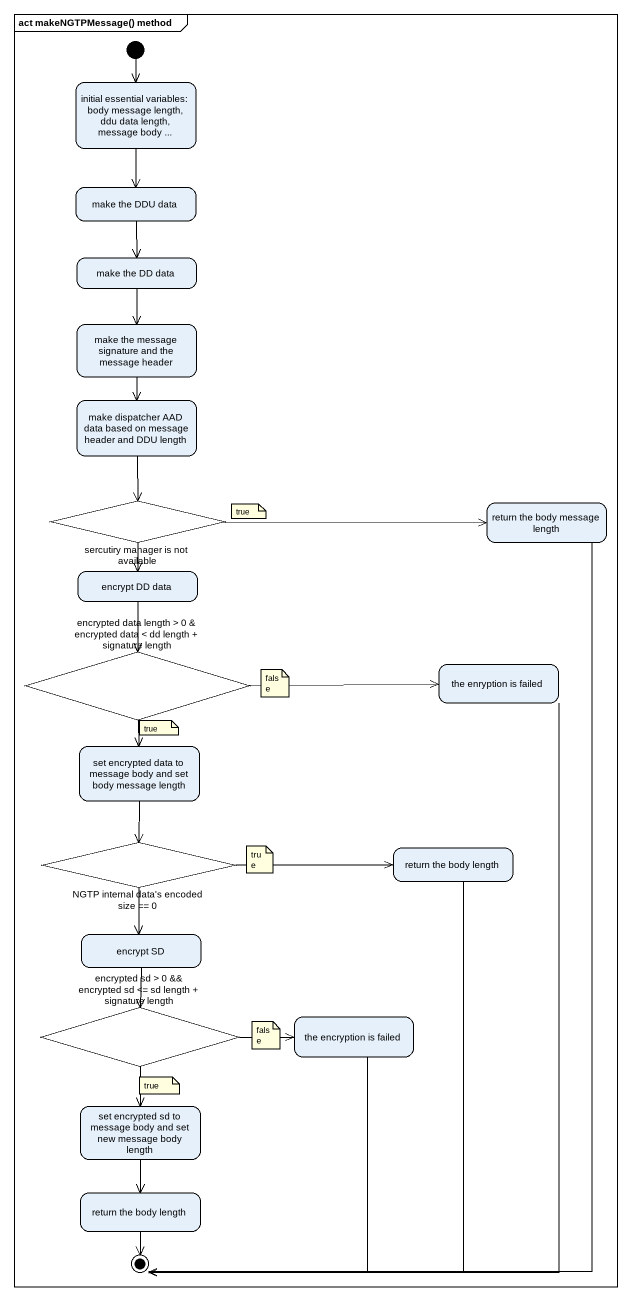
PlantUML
@startuml
mainframe act makeNGTPMessage() method
hide empty description
state "initial essential variables: body message length, ddu data length, message body ..." as initial_essential_variables
state "make the DDU data" as make_the_DDU_data
state "make the DD data" as make_the_DD_data
state "make the message signature and the message header" as make_the_message_signature
state "make dispatcher AAD data based on message header and DDU length" as make_dispatcher_AAD_data
state "sercutiry manager is not available" as sercutiry_manager_is_not <<choice>>
state "return the body message length" as return_the_body_message
state "encrypt DD data" as encrypt_DD_data
state "encrypted data length > 0 & encrypted data < dd length + signature length" as encrypted_data_length_0 <<choice>>
state "the enryption is failed" as the_enryption_is_failed
state "set encrypted data to message body and set body message length" as set_encrypted_data_to
state "NGTP internal data's encoded size == 0" as NGTP_internal_data_s <<choice>>
state "return the body length" as return_the_body_length
state "encrypt SD" as encrypt_SD
state "encrypted sd > 0 && encrypted sd <= sd length + signature length" as encrypted_sd_0_encrypted_sd <<choice>>
state "the encryption is failed" as the_encryption_is_failed
state "set encrypted sd to message body and set new message body length" as set_encrypted_sd_to_message
state "return the body length" as return_the_body_length_2
[*] --> initial_essential_variables
initial_essential_variables --> make_the_DDU_data
make_the_DDU_data --> make_the_DD_data
make_the_DD_data --> make_the_message_signature
make_the_message_signature --> make_dispatcher_AAD_data
make_dispatcher_AAD_data --> sercutiry_manager_is_not
sercutiry_manager_is_not -right-> return_the_body_message
sercutiry_manager_is_not --> encrypt_DD_data
encrypt_DD_data --> encrypted_data_length_0
encrypted_data_length_0 -right-> the_enryption_is_failed
encrypted_data_length_0 --> set_encrypted_data_to
set_encrypted_data_to --> NGTP_internal_data_s
NGTP_internal_data_s -right-> return_the_body_length
NGTP_internal_data_s --> encrypt_SD
encrypt_SD --> encrypted_sd_0_encrypted_sd
encrypted_sd_0_encrypted_sd -right-> the_encryption_is_failed
encrypted_sd_0_encrypted_sd --> set_encrypted_sd_to_message
set_encrypted_sd_to_message --> return_the_body_length_2
return_the_body_message --> [*]
the_enryption_is_failed --> [*]
return_the_body_length --> [*]
the_encryption_is_failed --> [*]
return_the_body_length_2 --> [*]
note as N1
  true
end note
note as N2
  false
end note
note as N3
  true
end note
note as N4
  true
end note
note as N5
  false
end note
note as N6
  true
end note
@enduml
